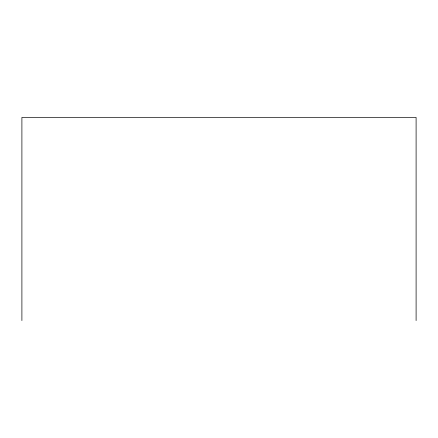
<?xml version="1.0" encoding="UTF-8"?>
<svg xmlns="http://www.w3.org/2000/svg" width="438" height="438" viewBox="0 0 438 438"><rect width="100%" height="100%" fill="white"/><g stroke="black" fill="none" stroke-linecap="round" stroke-linejoin="round"><path stroke-width="0.66" d="M416.1 320.572L416.1 117.428L21.9 117.428L21.9 320.572"/></g></svg>
